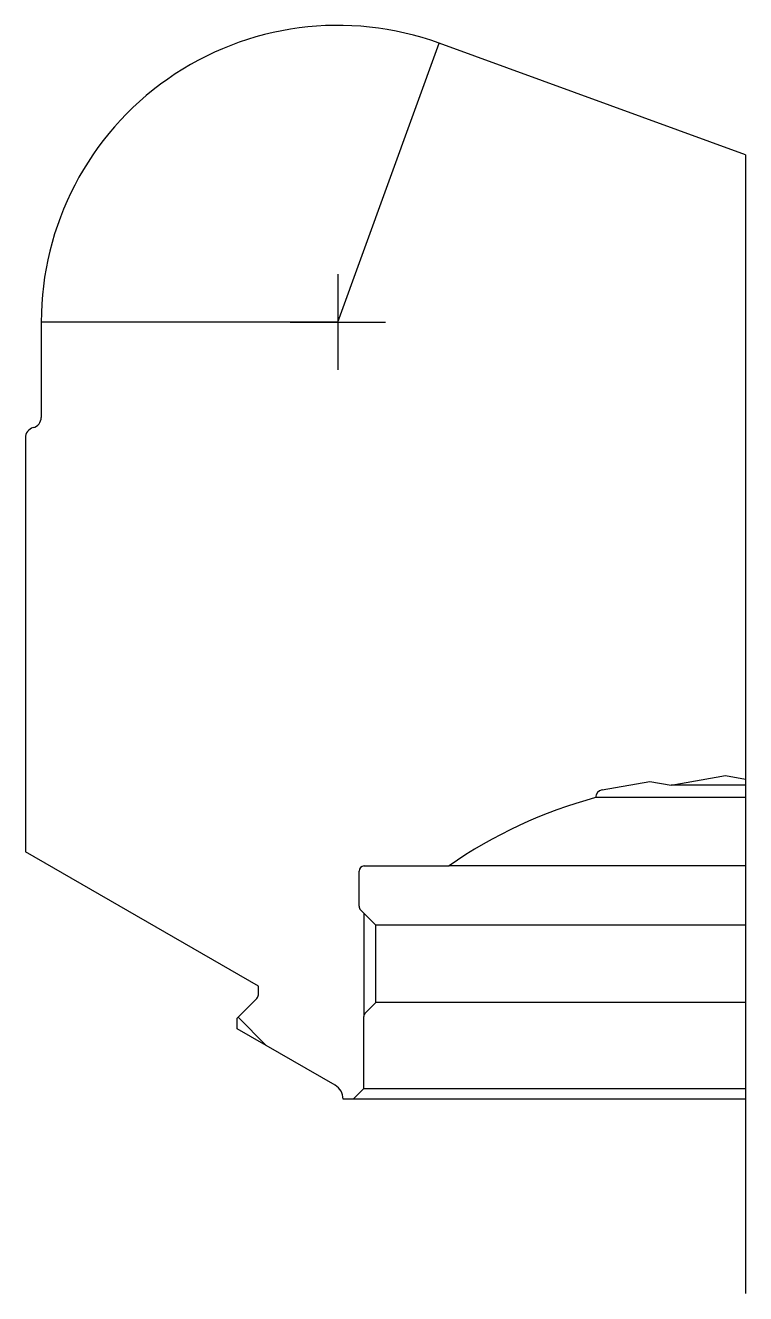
# Model space of a CAD drawing. Header units: inches. Extents: x 0.5 to 44.5, y 0.5 to 24.1.
# Drawn here: x 40.24 to 44.49, y 14.85 to 22.33 of the extents above; entities that cross this region are included whole.
import ezdxf
from ezdxf.lldxf.tags import DXFTag

# ---------------------------------------------------------------- set-up
doc = ezdxf.new("R2010")
doc.units = ezdxf.units.IN
doc.header["$MEASUREMENT"] = 0
for name, color, linetype in [('CDG-38367R1', 7, 'Continuous'), ('Default', 7, 'Continuous'), ('Dims', 104, 'Continuous'), ('DV2_Default', 7, 'Continuous')]:
    doc.layers.add(name, color=color, linetype=linetype)
tags = doc.linetypes.add('CENTER2', pattern=[1.125, 0.75, -0.125, 0.125, -0.125]).pattern_tags.tags
tags[10:11] = [DXFTag(74, 4), DXFTag(75, 0), DXFTag(340, '0'), DXFTag(46, 0.0), DXFTag(50, 0.0), DXFTag(44, 0.0), DXFTag(45, 0.0)]
tags[8:9] = [DXFTag(74, 4), DXFTag(75, 0), DXFTag(340, '0'), DXFTag(46, 0.0), DXFTag(50, 0.0), DXFTag(44, 0.0), DXFTag(45, 0.0)]
tags[6:7] = [DXFTag(74, 4), DXFTag(75, 0), DXFTag(340, '0'), DXFTag(46, 0.0), DXFTag(50, 0.0), DXFTag(44, 0.0), DXFTag(45, 0.0)]
tags[4:5] = [DXFTag(74, 4), DXFTag(75, 0), DXFTag(340, '0'), DXFTag(46, 0.0), DXFTag(50, 0.0), DXFTag(44, 0.0), DXFTag(45, 0.0)]
tags = doc.linetypes.add('HIDDEN2', pattern=[0.1875, 0.125, -0.0625]).pattern_tags.tags
tags[6:7] = [DXFTag(74, 4), DXFTag(75, 0), DXFTag(340, '0'), DXFTag(46, 0.0), DXFTag(50, 0.0), DXFTag(44, 0.0), DXFTag(45, 0.0)]
tags[4:5] = [DXFTag(74, 4), DXFTag(75, 0), DXFTag(340, '0'), DXFTag(46, 0.0), DXFTag(50, 0.0), DXFTag(44, 0.0), DXFTag(45, 0.0)]

msp = doc.modelspace()

# ---------------------------------------------------------------- linework, layer by layer
at = {"layer": 'CDG-38367R1', "color": 7, "linetype": 'Continuous'}
for p, q in [((44.49338, 21.56972), (42.68567, 22.22768)), ((40.33713, 20.58322), (40.33713, 20.02072)), ((40.24338, 19.89969), (40.24338, 17.45822)), ((44.0531, 17.85118), (44.3741, 17.90779)), ((44.3741, 17.90779), (44.49338, 17.88675)), ((43.6463, 17.82354), (43.9281, 17.87323)), ((43.9281, 17.87323), (44.0531, 17.85118)), ((44.49338, 17.85118), (44.0531, 17.85118)), ((44.49338, 17.77736), (43.60756, 17.77736)), ((41.61838, 16.66436), (40.24338, 17.45822)), ((42.24338, 17.37439), (42.74338, 17.37439)), ((44.49338, 17.37439), (42.74338, 17.37439)), ((42.21213, 17.13733), (42.21213, 17.34314)), ((42.31103, 17.02549), (42.22129, 17.11524)), ((42.31103, 16.56954), (42.31103, 17.02549)), ((44.49338, 17.02549), (42.31103, 17.02549)), ((41.61838, 16.6148), (41.61838, 16.66436)), ((41.49338, 16.47686), (41.60923, 16.59271)), ((42.25004, 16.50854), (42.31103, 16.56954)), ((44.49338, 16.56954), (42.31103, 16.56954)), ((41.49338, 16.41436), (41.49338, 16.47686)), ((41.66433, 16.31567), (41.49826, 16.48173)), ((42.24088, 16.06189), (42.24088, 16.48645)), ((42.07151, 16.08058), (41.49338, 16.41436)), ((42.17838, 15.99939), (42.24088, 16.06189)), ((42.24088, 16.06189), (44.49338, 16.06189)), ((42.17838, 15.99939), (42.11838, 15.99939)), ((44.49338, 15.99939), (42.17838, 15.99939))]:
    msp.add_line(p, q, dxfattribs=at)
at = {"layer": 'CDG-38367R1', "color": 7, "linetype": 'HIDDEN2'}
msp.add_line((42.24338, 16.49869), (42.24338, 17.09314), dxfattribs=at)
at = {"layer": 'CDG-38367R1', "color": 7, "linetype": 'Continuous'}
for centre, radius, start, end in [((42.08713, 20.58322), 1.75, 70, 180), ((40.27463, 20.02072), 0.0625, 284.477512, 0), ((40.30588, 19.89969), 0.0625, 104.477512, 180), ((43.65445, 17.77736), 0.04689, 99.999997, 180), ((44.31815, 15.12539), 2.74552, 105, 125), ((42.24338, 17.34314), 0.03125, 90, 180), ((42.24338, 17.13733), 0.03125, 180, 225), ((41.58713, 16.6148), 0.03125, 315, 0), ((42.27213, 16.48645), 0.03125, 135, 180), ((42.02463, 15.99939), 0.09375, 0, 60)]:
    msp.add_arc(centre, radius, start, end, dxfattribs=at)
at = {"layer": 'Default', "color": 7, "linetype": 'CENTER2'}
for p, q in [((42.08713, 20.86522), (42.08713, 20.30122)), ((41.80513, 20.58322), (42.36913, 20.58322))]:
    msp.add_line(p, q, dxfattribs=at)
at = {"layer": 'Dims'}
msp.add_line((44.49338, 21.56972), (44.49338, 14.85145), dxfattribs=at)
at = {"layer": 'DV2_Default', "color": 7, "linetype": 'HIDDEN2'}
for q in [(42.68567, 22.22768), (40.33713, 20.58322)]:
    msp.add_line((42.08713, 20.58322), q, dxfattribs=at)

doc.saveas('drawing.dxf')
